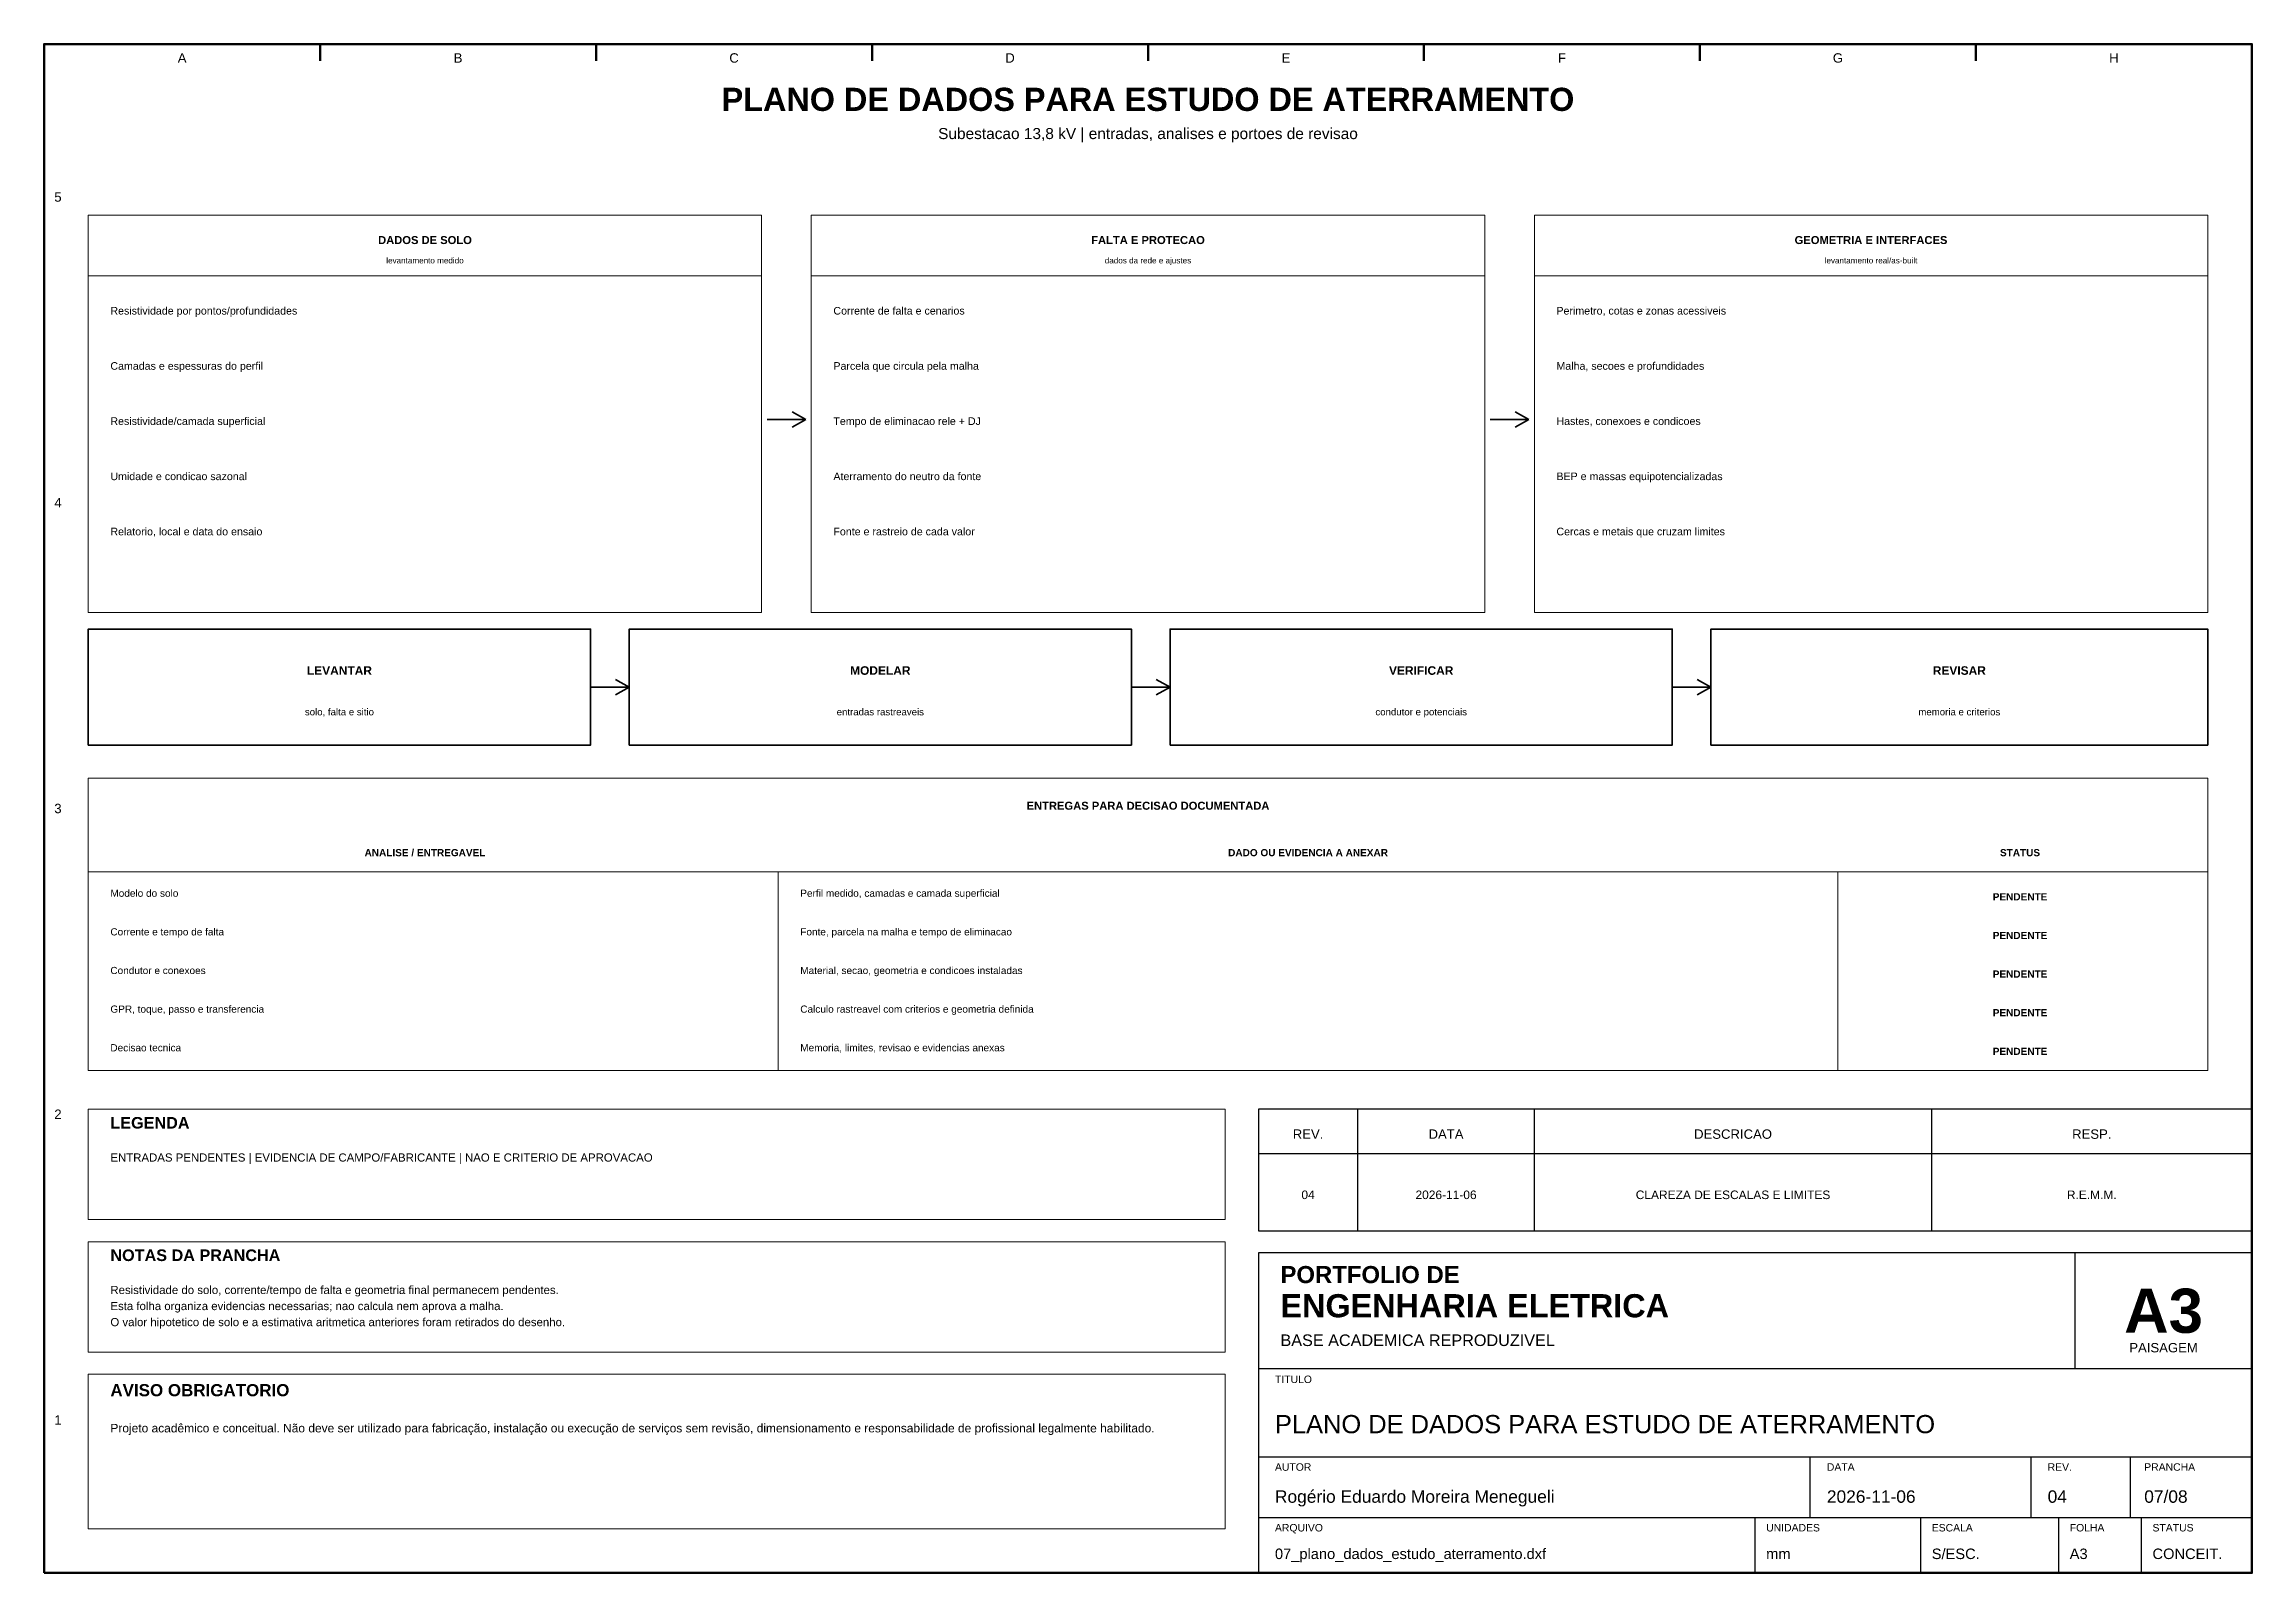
# Model space of a CAD drawing. Header units: millimetres. Extents: x 10 to 410, y 10 to 287.
import ezdxf
from ezdxf.enums import TextEntityAlignment as Align

# ---------------------------------------------------------------- set-up
doc = ezdxf.new("R2010")
doc.units = ezdxf.units.MM
for name, color, linetype, lineweight in [('00_MOLDURA', 7, 'CONTINUOUS', 50), ('01_CARIMBO', 7, 'CONTINUOUS', 25), ('02_TEXTO', 7, 'CONTINUOUS', 18), ('04_EQUIPAMENTOS', 32, 'CONTINUOUS', 35), ('08_CABOS', 124, 'CONTINUOUS', 35), ('12_LEGENDA', 7, 'CONTINUOUS', 18), ('13_NOTAS', 7, 'CONTINUOUS', 18)]:
    doc.layers.add(name, color=color, linetype=linetype, lineweight=lineweight)
doc.styles.add('PORTFOLIO_TEXTO', font='arial.ttf')
doc.styles.add('PORTFOLIO_TITULO', font='arialbd.ttf', dxfattribs={"width": 0.92})

# ---------------------------------------------------------------- blocks, each defined once
blk = doc.blocks.new('CARIMBO_A3')
at = {"layer": '01_CARIMBO'}
for p, q in [((148, 37), (148, 58)), ((0, 37), (180, 37)), ((0, 21), (180, 21)), ((100, 10), (100, 21)), ((140, 10), (140, 21)), ((158, 10), (158, 21)), ((0, 10), (180, 10)), ((90, 0), (90, 10)), ((120, 0), (120, 10)), ((145, 0), (145, 10)), ((160, 0), (160, 10))]:
    blk.add_line(p, q, dxfattribs=at)
blk.add_lwpolyline([(0, 0), (180, 0), (180, 58), (0, 58)], close=True, dxfattribs=at)
at = {"layer": '01_CARIMBO', "style": 'PORTFOLIO_TEXTO'}
for s, p in [('TITULO', (3, 34.4)), ('AUTOR', (3, 18.5)), ('DATA', (103, 18.5)), ('REV.', (143, 18.5)), ('PRANCHA', (160.5, 18.5)), ('ARQUIVO', (3, 7.5)), ('UNIDADES', (92, 7.5)), ('ESCALA', (122, 7.5)), ('FOLHA', (147, 7.5)), ('STATUS', (162, 7.5))]:
    blk.add_text(s, height=1.35, dxfattribs=at).set_placement(p)
at = {"layer": '02_TEXTO'}
for s, height, style, p in [('PORTFOLIO DE', 3.1, 'PORTFOLIO_TITULO', (4, 52.5)), ('ENGENHARIA ELETRICA', 4.2, 'PORTFOLIO_TITULO', (4, 46.3)), ('BASE ACADEMICA REPRODUZIVEL', 2.1, 'PORTFOLIO_TEXTO', (4, 41.1))]:
    blk.add_text(s, height=height, dxfattribs=dict(at, style=style)).set_placement(p)
for s, height, style, p in [('A3', 8, 'PORTFOLIO_TITULO', (164, 47.5)), ('PAISAGEM', 1.7, 'PORTFOLIO_TEXTO', (164, 40.8))]:
    blk.add_text(s, height=height, dxfattribs=dict(at, style=style)).set_placement(p, align=Align.MIDDLE_CENTER)
at = {"layer": '02_TEXTO', "style": 'PORTFOLIO_TEXTO'}
for tag, p, height in [('TITULO', (3, 25.3), 3.3), ('AUTOR', (3, 12.7), 2.25), ('DATA', (103, 12.7), 2.25), ('REVISAO', (143, 12.7), 2.25), ('PRANCHA', (160.5, 12.7), 2.25), ('ARQUIVO', (3, 2.5), 1.9), ('UNIDADES', (92, 2.5), 1.9), ('ESCALA', (122, 2.5), 1.9), ('FOLHA', (147, 2.5), 1.9), ('STATUS', (162, 2.5), 1.9)]:
    blk.add_attdef(tag, p, '', height=height, dxfattribs=at)

msp = doc.modelspace()

# ---------------------------------------------------------------- linework, layer by layer
at = {"layer": '00_MOLDURA'}
for p, q in [((60, 287), (60, 284)), ((110, 287), (110, 284)), ((160, 287), (160, 284)), ((210, 287), (210, 284)), ((260, 287), (260, 284)), ((310, 287), (310, 284)), ((360, 287), (360, 284))]:
    msp.add_line(p, q, dxfattribs=at)
msp.add_lwpolyline([(10, 10), (410, 10), (410, 287), (10, 287)], close=True, dxfattribs=at)
at = {"layer": '01_CARIMBO'}
for p, q in [((248, 72), (248, 94)), ((280, 72), (280, 94)), ((352, 72), (352, 94)), ((230, 86), (410, 86))]:
    msp.add_line(p, q, dxfattribs=at)
msp.add_lwpolyline([(230, 72), (410, 72), (410, 94), (230, 94)], close=True, dxfattribs=at)
at = {"layer": '04_EQUIPAMENTOS'}
for points in [[(18, 160), (109, 160), (109, 181), (18, 181)], [(116, 160), (207, 160), (207, 181), (116, 181)], [(214, 160), (305, 160), (305, 181), (214, 181)], [(312, 160), (402, 160), (402, 181), (312, 181)]]:
    msp.add_lwpolyline(points, close=True, dxfattribs=at)
at = {"layer": '08_CABOS'}
for p, q in [((145.5, 220.375), (148, 219)), ((276.5, 220.375), (279, 219)), ((141, 219), (148, 219)), ((145.5, 217.625), (148, 219)), ((272, 219), (279, 219)), ((276.5, 217.625), (279, 219)), ((109, 170.5), (116, 170.5)), ((113.5, 171.875), (116, 170.5)), ((113.5, 169.125), (116, 170.5)), ((207, 170.5), (214, 170.5)), ((211.5, 171.875), (214, 170.5)), ((211.5, 169.125), (214, 170.5)), ((305, 170.5), (312, 170.5)), ((309.5, 171.875), (312, 170.5)), ((309.5, 169.125), (312, 170.5))]:
    msp.add_line(p, q, dxfattribs=at)
at = {"layer": '12_LEGENDA'}
for p, q in [((18, 245), (140, 245)), ((149, 245), (271, 245)), ((280, 245), (402, 245)), ((18, 137), (402, 137)), ((143, 101), (143, 137)), ((335, 101), (335, 137))]:
    msp.add_line(p, q, dxfattribs=at)
for points in [[(18, 184), (140, 184), (140, 256), (18, 256)], [(149, 184), (271, 184), (271, 256), (149, 256)], [(280, 184), (402, 184), (402, 256), (280, 256)], [(18, 101), (402, 101), (402, 154), (18, 154)], [(18, 74), (224, 74), (224, 94), (18, 94)]]:
    msp.add_lwpolyline(points, close=True, dxfattribs=at)
at = {"layer": '13_NOTAS'}
for points in [[(18, 50), (224, 50), (224, 70), (18, 70)], [(18, 18), (224, 18), (224, 46), (18, 46)]]:
    msp.add_lwpolyline(points, close=True, dxfattribs=at)

# ---------------------------------------------------------------- block references
at = {"layer": '01_CARIMBO'}
msp.add_blockref('CARIMBO_A3', (230, 10), dxfattribs=at).add_auto_attribs({'TITULO': 'PLANO DE DADOS PARA ESTUDO DE ATERRAMENTO', 'AUTOR': 'Rogério Eduardo Moreira Menegueli', 'DATA': '2026-11-06', 'REVISAO': '04', 'PRANCHA': '07/08', 'ARQUIVO': '07_plano_dados_estudo_aterramento.dxf', 'UNIDADES': 'mm', 'ESCALA': 'S/ESC.', 'FOLHA': 'A3', 'STATUS': 'CONCEIT.'})

# ---------------------------------------------------------------- texts
at = {"layer": '00_MOLDURA', "style": 'PORTFOLIO_TEXTO'}
for s, p in [('A', (35, 284.5)), ('B', (85, 284.5)), ('C', (135, 284.5)), ('D', (185, 284.5)), ('E', (235, 284.5)), ('F', (285, 284.5)), ('G', (335, 284.5)), ('H', (385, 284.5)), ('5', (12.5, 259.3)), ('4', (12.5, 203.9)), ('3', (12.5, 148.5)), ('2', (12.5, 93.1)), ('1', (12.5, 37.7))]:
    msp.add_text(s, height=1.7, dxfattribs=at).set_placement(p, align=Align.MIDDLE_CENTER)
at = {"layer": '01_CARIMBO', "style": 'PORTFOLIO_TEXTO'}
for s, p in [('REV.', (239, 89.5)), ('DATA', (264, 89.5)), ('DESCRICAO', (316, 89.5)), ('RESP.', (381, 89.5))]:
    msp.add_text(s, height=1.7, dxfattribs=at).set_placement(p, align=Align.MIDDLE_CENTER)
at = {"layer": '02_TEXTO'}
for s, height, style, p in [('PLANO DE DADOS PARA ESTUDO DE ATERRAMENTO', 4.2, 'PORTFOLIO_TITULO', (210, 277)), ('Subestacao 13,8 kV | entradas, analises e portoes de revisao', 2, 'PORTFOLIO_TEXTO', (210, 270.8)), ('levantamento medido', 1.05, 'PORTFOLIO_TEXTO', (79, 247.8)), ('dados da rede e ajustes', 1.05, 'PORTFOLIO_TEXTO', (210, 247.8)), ('levantamento real/as-built', 1.05, 'PORTFOLIO_TEXTO', (341, 247.8)), ('solo, falta e sitio', 1.25, 'PORTFOLIO_TEXTO', (63.5, 166)), ('entradas rastreaveis', 1.25, 'PORTFOLIO_TEXTO', (161.5, 166)), ('condutor e potenciais', 1.25, 'PORTFOLIO_TEXTO', (259.5, 166)), ('memoria e criterios', 1.25, 'PORTFOLIO_TEXTO', (357, 166)), ('04', 1.55, 'PORTFOLIO_TEXTO', (239, 78.5)), ('2026-11-06', 1.55, 'PORTFOLIO_TEXTO', (264, 78.5)), ('CLAREZA DE ESCALAS E LIMITES', 1.55, 'PORTFOLIO_TEXTO', (316, 78.5)), ('R.E.M.M.', 1.55, 'PORTFOLIO_TEXTO', (381, 78.5))]:
    msp.add_text(s, height=height, dxfattribs=dict(at, style=style)).set_placement(p, align=Align.MIDDLE_CENTER)
at = {"layer": '02_TEXTO', "style": 'PORTFOLIO_TEXTO'}
for s, height, p in [('Resistividade por pontos/profundidades', 1.38, (22, 238)), ('Corrente de falta e cenarios', 1.38, (153, 238)), ('Perimetro, cotas e zonas acessiveis', 1.38, (284, 238)), ('Camadas e espessuras do perfil', 1.38, (22, 228)), ('Parcela que circula pela malha', 1.38, (153, 228)), ('Malha, secoes e profundidades', 1.38, (284, 228)), ('Resistividade/camada superficial', 1.38, (22, 218)), ('Tempo de eliminacao rele + DJ', 1.38, (153, 218)), ('Hastes, conexoes e condicoes', 1.38, (284, 218)), ('Umidade e condicao sazonal', 1.38, (22, 208)), ('Aterramento do neutro da fonte', 1.38, (153, 208)), ('BEP e massas equipotencializadas', 1.38, (284, 208)), ('Relatorio, local e data do ensaio', 1.38, (22, 198)), ('Fonte e rastreio de cada valor', 1.38, (153, 198)), ('Cercas e metais que cruzam limites', 1.38, (284, 198)), ('Modelo do solo', 1.3, (22, 132.5)), ('Perfil medido, camadas e camada superficial', 1.3, (147, 132.5)), ('Corrente e tempo de falta', 1.3, (22, 125.5)), ('Fonte, parcela na malha e tempo de eliminacao', 1.3, (147, 125.5)), ('Condutor e conexoes', 1.3, (22, 118.5)), ('Material, secao, geometria e condicoes instaladas', 1.3, (147, 118.5)), ('GPR, toque, passo e transferencia', 1.3, (22, 111.5)), ('Calculo rastreavel com criterios e geometria definida', 1.3, (147, 111.5)), ('Decisao tecnica', 1.3, (22, 104.5)), ('Memoria, limites, revisao e evidencias anexas', 1.3, (147, 104.5))]:
    msp.add_text(s, height=height, dxfattribs=at).set_placement(p)
at = {"layer": '04_EQUIPAMENTOS', "style": 'PORTFOLIO_TITULO'}
for s, p in [('LEVANTAR', (63.5, 173.5)), ('MODELAR', (161.5, 173.5)), ('VERIFICAR', (259.5, 173.5)), ('REVISAR', (357, 173.5))]:
    msp.add_text(s, height=1.55, dxfattribs=at).set_placement(p, align=Align.MIDDLE_CENTER)
at = {"layer": '12_LEGENDA', "style": 'PORTFOLIO_TITULO'}
for s, height, p in [('DADOS DE SOLO', 1.45, (79, 251.5)), ('FALTA E PROTECAO', 1.45, (210, 251.5)), ('GEOMETRIA E INTERFACES', 1.45, (341, 251.5)), ('ENTREGAS PARA DECISAO DOCUMENTADA', 1.45, (210, 149)), ('ANALISE / ENTREGAVEL', 1.3, (79, 140.5)), ('DADO OU EVIDENCIA A ANEXAR', 1.3, (239, 140.5)), ('STATUS', 1.3, (368, 140.5))]:
    msp.add_text(s, height=height, dxfattribs=at).set_placement(p, align=Align.MIDDLE_CENTER)
msp.add_text('LEGENDA', height=2.1, dxfattribs=at).set_placement((22, 90.5))
at = {"layer": '12_LEGENDA', "insert": (22, 86), "char_height": 1.48, "width": 198, "attachment_point": 1, "line_spacing_factor": 1.18, "style": 'PORTFOLIO_TEXTO'}
msp.add_mtext('ENTRADAS PENDENTES | EVIDENCIA DE CAMPO/FABRICANTE | NAO E CRITERIO DE APROVACAO', dxfattribs=at)
at = {"layer": '13_NOTAS', "style": 'PORTFOLIO_TITULO'}
for p in [(368, 132.5), (368, 125.5), (368, 118.5), (368, 111.5), (368, 104.5)]:
    msp.add_text('PENDENTE', height=1.3, dxfattribs=at).set_placement(p, align=Align.MIDDLE_CENTER)
for s, height, p in [('NOTAS DA PRANCHA', 2.1, (22, 66.5)), ('AVISO OBRIGATORIO', 2.2, (22, 42))]:
    msp.add_text(s, height=height, dxfattribs=at).set_placement(p)
at = {"layer": '13_NOTAS', "width": 198, "attachment_point": 1, "line_spacing_factor": 1.18, "style": 'PORTFOLIO_TEXTO'}
for s, insert, char_height in [('Resistividade do solo, corrente/tempo de falta e geometria final permanecem pendentes.\\PEsta folha organiza evidencias necessarias; nao calcula nem aprova a malha.\\PO valor hipotetico de solo e a estimativa aritmetica anteriores foram retirados do desenho.', (22, 62), 1.48), ('Projeto acadêmico e conceitual. Não deve ser utilizado para fabricação, instalação ou execução de serviços sem revisão, dimensionamento e responsabilidade de profissional legalmente habilitado.', (22, 37), 1.55)]:
    msp.add_mtext(s, dxfattribs=dict(at, insert=insert, char_height=char_height))

doc.saveas('drawing.dxf')
